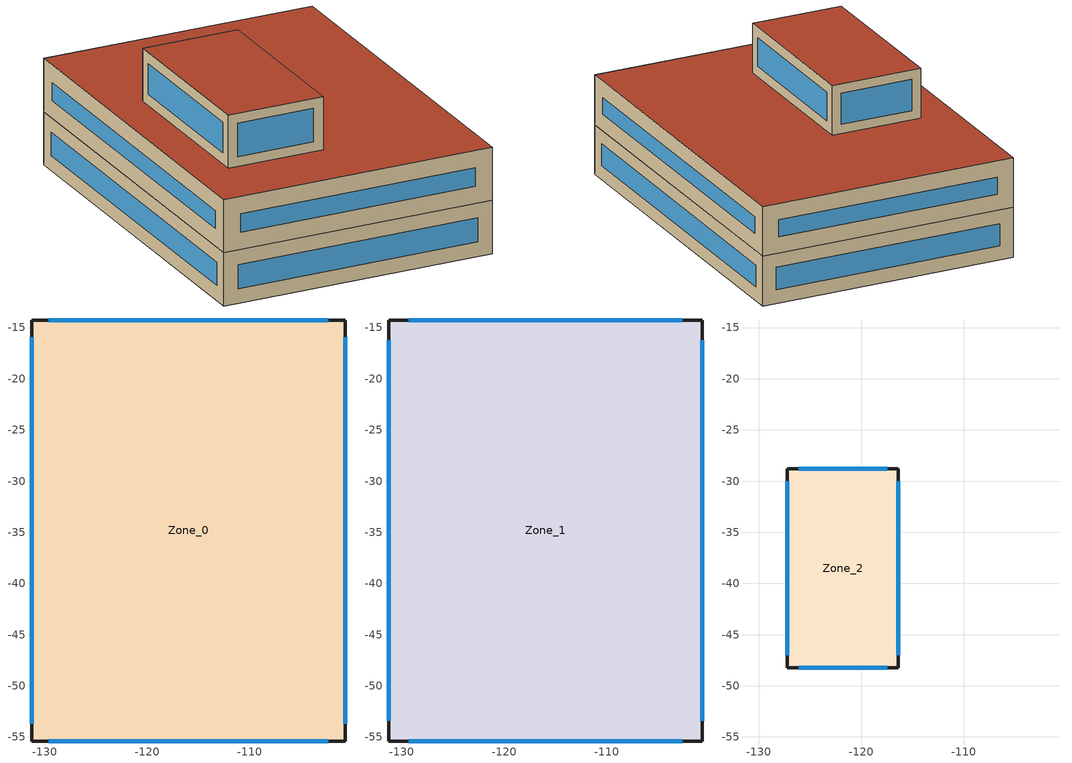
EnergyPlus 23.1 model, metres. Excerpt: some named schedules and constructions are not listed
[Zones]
Zone_0
 floor ground (Zone_0:f4UnderGroundSlabCF): -131.27,-55.39 -131.27,-14.26 -100.67,-14.26 -100.67,-55.39 z0
 wall outside (UVal_0.3_Mass): -131.27,-55.39 -100.67,-55.39 -100.67,-14.26 -131.27,-14.26 -131.27,-55.39 z0:5.9
 window (90.1-2019 Nonresidential CZ 0 Glazing (Operable)): -129.64,-55.39 -102.3,-55.39 / -102.3,-14.26 -129.64,-14.26 z1.63:4.27; -100.67,-53.73 -100.67,-15.93 / -131.27,-15.93 -131.27,-53.73 z1.67:4.23
Zone_1
 floor to Zone_0 (90.1-2019 Nonresidential CZ 7 Ground Wall (Mass)_FLIPPED): -131.27,-55.39 -131.27,-14.26 -100.67,-14.26 -100.67,-55.39 z5.9
 wall outside (UVal_0.3_Mass): -131.27,-55.39 -100.67,-55.39 -100.67,-14.26 -131.27,-14.26 -131.27,-55.39 z5.9:11.8
 window (90.1-2019 Nonresidential CZ 0 Glazing (Operable)): -129.33,-55.39 -102.6,-55.39 / -102.6,-14.26 -129.33,-14.26 z7.84:9.86; -100.67,-53.42 -100.67,-16.23 / -131.27,-16.23 -131.27,-53.42 z7.87:9.83
 roof outside (300mmInsulation 200mmConcrete): -131.27,-55.39 -100.67,-55.39 -100.67,-14.26 -131.27,-14.26 z11.8
Zone_2
 floor outside (90.1-2019 Nonresidential CZ 0 Exterior Floor (Mass)): -127.21,-48.25 -127.21,-28.77 -116.38,-28.77 -116.38,-48.25 z11.78
 wall outside (UVal_0.3_Mass): -127.21,-48.25 -116.38,-48.25 -116.38,-28.77 -127.21,-28.77 -127.21,-48.25 z11.78:17.68
 window (90.1-2019 Nonresidential CZ 0 Glazing (Operable)): -126.11,-48.25 -117.48,-48.25 / -117.48,-28.77 -126.11,-28.77 z12.88:16.58; -116.38,-46.99 -116.38,-30.03 / -127.21,-30.03 -127.21,-46.99 z13.03:16.42
 roof outside (300mmInsulation 200mmConcrete): -127.21,-48.25 -116.38,-48.25 -116.38,-28.77 -127.21,-28.77 z17.68
[Construction]
90.1-2019 Nonresidential CZ 7 Ground Wall (Mass): XPS Board_0.5362145396825397_90.1-2019 Nonresidential CZ 7 Ground Wall (Mass), Concrete_0.203_90.1-2019 Nonresidential CZ 7 Ground Wall (Mass)
[EnergyManagementSystem:Sensor] Output:Variable Index Key=Environment
Name | Output:Variable
OutdoorTemp | Site Outdoor Air Drybulb Temperature
OutdoorRelHumid | Site Outdoor Air Relative Humidity
[ZoneHVAC:IdealLoadsAirSystem] Maximum Heating Supply Air Temperature {C}=35; Minimum Cooling Supply Air Temperature {C}=12; Maximum Heating Supply Air Humidity Ratio {kgWater/kgDryAir}=0.01; Minimum Cooling Supply Air Humidity Ratio {kgWater/kgDryAir}=0.008; Heating Limit=LimitFlowRateAndCapacity; MaximumHeatingAirFlowRate [m3/s]=Autosize; MaximumSensibleHeatingCapacity [W]=Autosize; Cooling Limit=LimitFlowRateAndCapacity; MaximumCoolingAirFlowRate [m3/s]=Autosize; MaximumTotalCoolingCapacity [W]=Autosize; HeatingAvailabilitySchedule=Off; Dehumidification Control Type=Humidistat; Humidification Control Type=Humidistat; Demand Controlled Ventilation Type=OccupancySchedule; Outdoor Air Economizer Type=NoEconomizer; Heat Recovery Type=None; SensibleHeatRecoveryEffectiveness=0.7; LatentHeatRecoveryEffectiveness=0.65
Name | CoolingAvailabilitySchedule | Design Specification Outdoor Air Object
Zone_2 Ideal Loads Air | CoolAvail_Zone_2 | Zone_2MinFreshAir
Zone_1 Ideal Loads Air | CoolAvail_Zone_1 | Zone_1MinFreshAir
Zone_0 Ideal Loads Air | CoolAvail_Zone_0 | Zone_0MinFreshAir
[Schedule:Constant]
Name | Value
Off | 0
AllOn | 1
[Schedule:Day:Hourly]
e39b525b-9491-41a8-8bfd-ddab6e12a079: Fraction, 0, 0, 0, 0, 0, 0, 0, 0, 0, 0, 0, 0, 0, 0, 0, 0, 0, 0, 0, 0, 0, 0, 0, 0
31f477a7-04af-46c6-93de-99e94d257cfc: Fraction, 0, 0, 0, 0, 0, 0, 0, 0.2, 0.4, 0.6, 0.8, 0.8, 0.4, 0.6, 0.8, 0.8, 0.4, 0.2, 0, 0, 0, 0, 0, 0
372cf54f-3065-47b5-bed9-d4d7a4bb1d9d: Fraction, 0, 0, 0, 0, 0, 0, 0, 1, 1, 1, 1, 1, 1, 1, 1, 1, 1, 1, 0, 0, 0, 0, 0, 0
7953b3e9-9e3f-4409-a56c-fc2ef7026983: Fraction, 0.1, 0.1, 0.1, 0.1, 0.1, 0.1, 0.1, 0.1, 0.1, 0.1, 0.1, 0.1, 0.1, 0.1, 0.1, 0.1, 0.1, 0.1, 0.1, 0.1, 0.1, 0.1, 0.1, 0.1
8cb59fe3-51f2-4b9a-9681-684d4a093551: Fraction, 0.1, 0.1, 0.1, 0.1, 0.1, 0.1, 0.1, 0.2, 0.4, 0.6, 0.8, 0.8, 0.4, 0.6, 0.8, 0.8, 0.4, 0.2, 0.1, 0.1, 0.1, 0.1, 0.1, 0.1
74ad7c70-4f77-4c59-abde-1f454c79d518: Temperature, 18, 18, 18, 18, 18, 18, 18, 21, 21, 21, 21, 21, 21, 21, 21, 21, 21, 21, 18, 18, 18, 18, 18, 18
26459725-94dd-4162-b294-68a26e2f8ca3: Temperature, 30, 30, 30, 30, 30, 30, 30, 25, 25, 25, 25, 25, 25, 25, 25, 25, 25, 25, 30, 30, 30, 30, 30, 30
c5f46469-388b-4a0c-867c-6ab3a84bd101: Fraction, 1, 1, 1, 1, 1, 1, 1, 1, 0, 0, 0, 0, 0, 1, 0, 0, 0, 0, 0, 0, 0, 0, 0, 0
1b05a77b-c35b-429e-8b2c-096e0ece7524: Fraction, 1, 1, 1, 1, 1, 1, 1, 1, 0, 0, 0, 0, 0, 0, 0, 0, 0, 0, 0, 0, 0, 0, 0, 0
207b7ced-fc6d-4598-86ee-18dfbac0039d: Fraction, 1, 1, 1, 1, 1, 1, 1, 1, 0, 0, 0, 1, 1, 1, 1, 1, 0, 0, 0, 0, 0, 0, 0, 1
d511fef7-3ef2-4fd6-9073-49ab3e829809: Fraction, 1, 1, 1, 1, 1, 1, 1, 1, 0, 0, 0, 0, 0, 0, 0, 0, 0, 0, 0, 0, 0, 0, 0, 1
92bbf4eb-31ea-4eae-8ff0-3b3d0ef2ade3: Fraction, 1, 1, 1, 1, 1, 1, 1, 1, 0, 0, 0, 0, 1, 1, 1, 0, 0, 0, 0, 0, 0, 0, 0, 0
dd4f0276-ccf0-4527-b86c-7d5c7ed91139: Fraction, 1, 1, 1, 1, 1, 1, 1, 1, 0, 0, 0, 0, 0, 0, 0, 0, 0, 0, 0, 0, 0, 0, 1, 1
50945c8d-0824-4d31-aca8-38afefd14d0d: Fraction, 1, 1, 1, 1, 1, 1, 1, 0, 0, 0, 0, 0, 1, 1, 1, 1, 0, 0, 0, 0, 0, 0, 0, 1
df034a6a-030c-414e-8a83-d469d471003c: Fraction, 1, 1, 1, 1, 1, 1, 1, 1, 0, 0, 0, 0, 1, 1, 1, 1, 1, 0, 0, 0, 0, 0, 0, 0
11d17756-cb94-46e7-b57d-172ba9a38e16: Fraction, 1, 1, 1, 1, 1, 1, 1, 1, 0, 0, 0, 0, 1, 1, 1, 1, 1, 0, 0, 0, 0, 0, 0, 1
4d9695ab-b4d0-4668-9220-da5e2d59ed34: Fraction, 1, 1, 1, 1, 1, 0, 0, 0, 0, 0, 1, 1, 1, 1, 0, 0, 0, 0, 0, 0, 0, 0, 1, 1
90cfd2ae-aa1a-413c-8714-34cedc8c192b: Fraction, 1, 1, 1, 1, 1, 0, 0, 0, 0, 0, 0, 0, 0, 0, 0, 1, 1, 1, 1, 1, 1, 1, 1, 1
9df7d4e3-4b0a-4a54-b23d-da0e6696a6ab: Fraction, 1, 1, 1, 1, 1, 1, 1, 0, 0, 0, 0, 0, 0, 0, 0, 0, 0, 0, 0, 0, 0, 0, 1, 1
914e1387-1712-48f3-a988-04061c6cbdc6: Fraction, 1, 1, 1, 1, 1, 1, 1, 0, 0, 0, 0, 0, 0, 0, 0, 0, 0, 0, 0, 0, 0, 0, 0, 1
0330162a-2a29-44b1-8e6c-064ecc00e450: Fraction, 1, 1, 1, 1, 1, 1, 1, 1, 1, 1, 1, 0, 0, 0, 0, 0, 0, 0, 0, 0, 1, 1, 1, 1
ef27ffb8-8075-45e1-ba35-547975eb82f7: Fraction, 1, 1, 1, 1, 1, 1, 0, 0, 0, 0, 0, 0, 0, 0, 0, 0, 0, 0, 0, 0, 0, 1, 1, 1
92218abf-51a5-4322-bf50-559bb66c08a8: Fraction, 1, 1, 1, 1, 0, 0, 0, 0, 0, 0, 0, 0, 0, 0, 0, 0, 0, 0, 0, 0, 0, 1, 1, 1
bcf70c7f-b8f2-4414-9ed0-dbf84b408520: Fraction, 1, 1, 1, 1, 1, 1, 1, 1, 1, 1, 1, 1, 1, 1, 0, 0, 0, 0, 0, 0, 1, 1, 1, 1
7169d73c-2d01-4536-9a9f-343f4c30f6f1: Fraction, 1, 1, 1, 1, 1, 1, 0, 0, 0, 0, 0, 0, 0, 0, 0, 0, 0, 0, 0, 0, 0, 0, 1, 1
8d0eb584-25e5-48be-8bc7-12d34ebfe056: Fraction, 0, 1, 1, 1, 1, 1, 1, 1, 0, 0, 0, 0, 0, 1, 0, 0, 0, 0, 1, 1, 1, 1, 1, 1
286fb5eb-6416-4669-9926-2c5ef5f25998: Fraction, 1, 1, 1, 1, 1, 1, 0, 0, 0, 0, 0, 0, 1, 1, 0, 0, 1, 1, 1, 1, 1, 1, 1, 1
957d022a-34fe-4b99-aaaf-f2b75f398b57: Fraction, 1, 1, 1, 1, 1, 1, 1, 1, 0, 0, 0, 0, 0, 0, 0, 0, 0, 0, 0, 0, 0, 1, 1, 1
a417e3c5-a7d3-4908-b522-d3fc5411e8e8: Fraction, 1, 1, 1, 0, 0, 0, 0, 0, 0, 0, 0, 0, 0, 0, 0, 0, 0, 0, 0, 0, 0, 0, 0, 0
ba84094e-3daa-4316-a6ba-a89697170b57: Fraction, 1, 1, 1, 1, 1, 1, 1, 1, 0, 0, 0, 0, 1, 1, 1, 1, 0, 0, 0, 0, 0, 0, 0, 0
605784d2-0f80-4528-aa79-e838923f7a8c: Fraction, 0, 0, 0, 0, 0, 0, 0, 0, 1, 1, 1, 1, 1, 1, 1, 1, 0, 0, 0, 0, 0, 0, 0, 0
67b7e7d3-46ce-4771-9de7-cdf0e2c5bdfc: Fraction, 0, 0, 0, 1, 1, 1, 1, 1, 0, 0, 0, 0, 0, 0, 0, 0, 0, 0, 0, 0, 0, 0, 0, 0
3af42662-9273-462e-ae3d-8332e4211294: Fraction, 0, 0, 0, 1, 1, 1, 1, 1, 0, 0, 0, 0, 0, 1, 1, 1, 0, 0, 0, 0, 0, 0, 0, 0
8b2dbdc1-c3ea-415f-8fe4-fa46f97e7dfe: Fraction, 0, 1, 1, 1, 1, 1, 1, 1, 0, 0, 0, 0, 0, 1, 1, 0, 0, 0, 0, 0, 0, 0, 0, 0
d994baa6-1d69-4e89-8837-4580694d13b3: Fraction, 0, 0, 0, 0, 1, 1, 1, 1, 0, 0, 0, 0, 0, 0, 0, 0, 0, 0, 0, 0, 0, 0, 0, 0
960edac6-af8b-460f-936e-e4f8da48ce9c: Fraction, 1, 1, 1, 1, 1, 1, 1, 1, 1, 0, 1, 1, 1, 1, 1, 1, 1, 0, 0, 1, 1, 1, 1, 1
497bbc3f-2315-40aa-a822-2593f76cddb0: Fraction, 1, 1, 1, 1, 1, 1, 1, 1, 0, 0, 0, 1, 1, 1, 1, 1, 0, 1, 1, 1, 1, 1, 1, 1
c76e471b-fff7-4887-a1f5-04691600ad8a: Fraction, 0, 1, 1, 1, 1, 1, 1, 1, 0, 0, 0, 0, 1, 1, 1, 0, 0, 0, 0, 0, 0, 0, 0, 0
ea0ad6ae-221a-40a6-bc16-5b6ba16af3f3: Fraction, 0, 0, 0, 0, 0, 0, 0, 0, 0, 0, 0, 0, 1, 0, 0, 0, 0, 0, 0, 0, 0, 0, 0, 0
37345aa6-6f7e-4948-9f16-a635bebd0fdf: Fraction, 0, 1, 1, 1, 1, 1, 1, 1, 0, 0, 0, 0, 0, 0, 0, 0, 0, 0, 0, 0, 0, 0, 0, 0
1289cd3a-cbfa-4767-acd9-9ee740860c60: Fraction, 0, 1, 0, 0, 1, 0, 0, 0, 0, 0, 0, 1, 1, 1, 1, 1, 1, 0, 0, 0, 0, 0, 0, 0
22388866-06ae-4659-a8eb-e73712f8fd53: Fraction, 0, 0, 0, 0, 0, 0, 0, 0, 0, 0, 0, 0, 1, 0, 1, 0, 0, 0, 0, 0, 0, 0, 0, 0
2d3033b1-044b-47ed-8206-d0e810b7af5b: Fraction, 0, 0, 0, 0, 0, 0, 0, 0, 0, 0, 0, 1, 0, 0, 1, 1, 0, 0, 0, 0, 0, 0, 0, 1
e9bd69b0-77ac-4df9-9088-5940a059a467: Fraction, 0, 0, 0, 1, 1, 1, 1, 1, 0, 0, 0, 1, 1, 1, 1, 0, 0, 0, 0, 0, 0, 1, 1, 0
7c8bceca-ad26-4080-861b-06e4338bde22: Fraction, 0, 1, 1, 1, 1, 1, 1, 1, 0, 0, 0, 1, 1, 1, 1, 1, 0, 0, 1, 0, 0, 1, 1, 1
85b098a8-cd9e-4ea6-b03f-917717212671: Fraction, 1, 1, 1, 1, 1, 1, 1, 1, 0, 0, 0, 1, 1, 1, 1, 0, 0, 0, 0, 1, 0, 0, 1, 1
93936010-8b4b-495c-8309-385cff577038: Fraction, 1, 1, 1, 1, 1, 1, 1, 1, 1, 1, 0, 0, 0, 0, 0, 0, 0, 0, 0, 1, 1, 1, 1, 1
efd5e6f0-3f59-44fc-9286-3af71ee3af2c: Fraction, 1, 1, 1, 1, 1, 1, 1, 1, 0, 0, 0, 1, 1, 1, 1, 1, 1, 0, 1, 1, 1, 1, 1, 1
3fa3bc3c-dc82-4986-8846-b17f1b2bb553: Fraction, 1, 1, 0, 0, 1, 1, 0, 0, 0, 0, 0, 1, 0, 0, 1, 1, 0, 0, 0, 0, 0, 0, 0, 0
2abd9c27-dfb7-413d-b67b-6b25c8c4e61b: Fraction, 0, 1, 1, 0, 1, 1, 0, 0, 0, 0, 0, 1, 1, 1, 1, 1, 1, 0, 0, 0, 0, 0, 0, 0
48c659c4-eb64-4b0d-8153-5460bc2ab613: Fraction, 0, 0, 0, 0, 1, 1, 1, 1, 0, 0, 0, 1, 1, 1, 1, 1, 0, 0, 0, 0, 0, 0, 0, 0
bbe48579-19b0-4309-9f3e-c18a44e83483: Fraction, 1, 1, 1, 1, 1, 1, 1, 1, 0, 0, 0, 1, 1, 1, 1, 1, 0, 0, 0, 0, 0, 0, 0, 0
d6e9a7fe-d36f-44ed-a80c-5c782d57c93a: Fraction, 0, 0, 1, 1, 1, 1, 1, 0, 0, 0, 0, 1, 1, 1, 1, 1, 1, 0, 0, 0, 0, 0, 0, 0
dd020ff9-ed62-4083-9108-662406ca66ea: Fraction, 0, 0, 0, 0, 0, 0, 0, 0, 0, 0, 0, 0, 0, 1, 0, 0, 0, 0, 0, 0, 0, 0, 0, 0
f98d7c7f-0551-41a2-b6a4-929363c6c074: Fraction, 0, 0, 0, 0, 0, 0, 0, 0, 0, 0, 0, 1, 1, 1, 0, 0, 0, 0, 0, 0, 0, 0, 0, 0
ac56796c-2d56-42e3-b8ce-baeff0feaeaa: Fraction, 0, 0, 0, 0, 0, 0, 0, 0, 0, 0, 0, 0, 1, 1, 1, 1, 0, 0, 0, 0, 0, 0, 0, 0
9229b5de-847c-49c4-9cd3-3820dbb77a00: Fraction, 0, 0, 0, 1, 1, 1, 1, 1, 0, 0, 0, 1, 1, 1, 1, 1, 0, 0, 0, 0, 0, 0, 0, 0
d2e34140-4a81-4dc9-b783-64c05f6437ed: Fraction, 1, 1, 1, 0, 1, 1, 1, 1, 0, 0, 0, 1, 1, 1, 1, 1, 1, 0, 0, 0, 0, 0, 0, 1
9dc63277-d13c-4513-92bc-a4eb33e8a22a: Fraction, 1, 1, 1, 1, 1, 1, 1, 1, 0, 0, 0, 1, 1, 1, 1, 1, 1, 0, 0, 0, 0, 0, 0, 1
81829087-2384-4baa-993a-3c574322484a: Fraction, 1, 1, 1, 1, 0, 0, 0, 1, 0, 0, 1, 1, 1, 1, 1, 1, 1, 0, 0, 0, 0, 0, 0, 0
41c27139-0f6e-4bf3-abd3-374d987d9731: Fraction, 1, 1, 1, 1, 0, 0, 0, 0, 0, 0, 0, 1, 1, 1, 1, 1, 1, 0, 0, 0, 0, 0, 0, 0
d6a63893-47b9-4b60-9b44-0972ce21aa96: Fraction, 0, 0, 0, 0, 0, 0, 0, 0, 0, 0, 0, 1, 1, 1, 1, 1, 0, 0, 0, 0, 0, 1, 1, 1
fedd8018-6a88-4a32-9138-de7286cf8c83: Fraction, 1, 1, 1, 1, 1, 1, 1, 1, 1, 1, 0, 0, 0, 0, 1, 1, 0, 0, 0, 1, 1, 0, 1, 0
f9a70def-b87d-4fcc-8bab-5824f054713e: Fraction, 0, 1, 1, 1, 1, 1, 1, 1, 1, 1, 1, 1, 0, 1, 0, 1, 1, 1, 1, 1, 1, 1, 1, 1
7e02a235-5c14-44b8-9b1b-980b05a148df: Fraction, 1, 1, 1, 1, 1, 1, 1, 1, 0, 0, 0, 1, 0, 1, 1, 0, 0, 0, 0, 1, 0, 1, 1, 1
724d4dde-399a-4537-be73-a273b30cd82d: Fraction, 1, 1, 1, 1, 1, 1, 1, 1, 0, 0, 0, 1, 1, 1, 1, 1, 1, 1, 0, 0, 0, 0, 0, 0
a653614a-b7e6-4103-b042-1b8bb8ff538b: Fraction, 1, 0, 1, 1, 1, 0, 1, 1, 0, 0, 0, 1, 1, 1, 1, 1, 1, 0, 0, 0, 0, 0, 0, 0
71387b9b-9ee0-4b78-8046-0dd22b2624d9: Fraction, 0, 0, 0, 0, 0, 1, 1, 0, 0, 0, 0, 0, 1, 1, 1, 1, 0, 0, 0, 0, 1, 1, 1, 0
3e72773c-0571-4fe2-b15c-c41ca868bdc2: Fraction, 0, 1, 0, 1, 1, 1, 1, 1, 0, 0, 0, 1, 1, 1, 1, 1, 1, 0, 0, 0, 0, 0, 0, 0
f6b39b87-5353-4316-880e-484a5f246f82: Fraction, 0, 1, 1, 1, 1, 1, 0, 1, 0, 0, 0, 1, 1, 1, 1, 1, 1, 1, 0, 0, 0, 0, 0, 0
83ea9c7e-6fe9-42d9-88e5-6ed60f6c443f: Fraction, 0, 0, 0, 1, 1, 1, 1, 1, 0, 0, 0, 1, 1, 1, 1, 1, 1, 1, 0, 0, 0, 0, 0, 0
42b5f37c-ded5-48da-b3d2-6367e4182b8e: Fraction, 0, 0, 0, 0, 1, 1, 1, 1, 0, 0, 0, 1, 1, 1, 1, 1, 1, 1, 0, 0, 0, 0, 0, 0
c8a9e0f8-d956-4fc0-bc87-97ca8fa093d4: Fraction, 0, 0, 1, 1, 1, 1, 1, 1, 0, 0, 0, 1, 1, 1, 1, 1, 0, 1, 1, 1, 0, 1, 1, 1
b1f6c24f-06ae-4e6e-8e54-c05221ac2a65: Fraction, 0, 0, 0, 0, 1, 1, 1, 1, 0, 0, 1, 1, 1, 1, 1, 1, 1, 0, 0, 0, 0, 0, 0, 0
34f72318-412a-4f27-9da6-cc458c1e3bf3: Fraction, 0, 0, 0, 0, 0, 1, 0, 0, 0, 1, 1, 1, 1, 1, 1, 1, 1, 1, 0, 0, 0, 0, 0, 0
b27028b0-9cc5-475c-98f2-3ea8387a1f1e: Fraction, 0, 0, 0, 1, 1, 1, 1, 0, 0, 0, 0, 1, 1, 1, 1, 1, 1, 1, 0, 0, 0, 0, 0, 0
7c5fc688-15fb-4d5f-999d-62a5f1d0143b: Fraction, 1, 1, 1, 0, 1, 0, 1, 1, 0, 0, 0, 0, 1, 1, 1, 1, 1, 0, 0, 0, 0, 0, 0, 0
e45255fd-8127-4cb0-9590-a57034bce513: Fraction, 0, 0, 1, 1, 1, 1, 1, 1, 0, 1, 1, 1, 1, 1, 0, 1, 0, 0, 0, 1, 0, 0, 1, 1
aa98aae9-cc4f-482d-8df6-d5fbd3878f38: Fraction, 1, 1, 1, 1, 1, 1, 0, 1, 0, 1, 1, 1, 1, 1, 1, 1, 1, 1, 0, 0, 0, 0, 0, 0
badda854-076b-4289-886f-2b66f1ee12ee: Fraction, 0, 1, 1, 1, 1, 1, 0, 1, 0, 0, 0, 1, 1, 1, 0, 0, 0, 0, 0, 0, 0, 0, 0, 1
f687a589-36c4-442c-9a75-925e8d3e882f: Fraction, 1, 1, 1, 1, 1, 1, 1, 1, 0, 1, 1, 1, 1, 1, 1, 0, 1, 0, 0, 1, 1, 1, 1, 1
482ef226-e7f2-4a82-86d8-023728c8415b: Fraction, 1, 1, 1, 1, 1, 1, 1, 0, 0, 0, 0, 0, 1, 1, 1, 1, 0, 0, 0, 0, 0, 0, 1, 0
7c52ae6a-9501-40d0-81a9-49ff1cb136ac: Fraction, 0, 0, 1, 1, 1, 1, 1, 1, 0, 1, 1, 1, 1, 1, 1, 1, 1, 1, 1, 0, 0, 0, 0, 0
d7d7ed2e-0852-4b76-b2cf-3aab2784314c: Fraction, 1, 1, 1, 1, 1, 1, 1, 1, 0, 0, 1, 1, 1, 0, 0, 0, 0, 0, 0, 1, 0, 1, 1, 1
00a94769-142e-4f15-b2b6-fd69b72603c4: Fraction, 1, 1, 1, 1, 1, 1, 1, 1, 0, 0, 0, 1, 1, 1, 1, 1, 0, 0, 0, 0, 0, 1, 1, 1
948186eb-c049-4dae-b20d-9c517001aa6e: Fraction, 1, 1, 1, 1, 1, 1, 1, 1, 0, 1, 1, 0, 1, 1, 1, 0, 0, 0, 0, 1, 1, 1, 1, 1
94868ece-f231-448c-af33-9712e8316ffd: Fraction, 1, 1, 1, 1, 1, 1, 1, 1, 0, 0, 1, 1, 1, 1, 1, 1, 1, 1, 0, 0, 0, 0, 0, 0
46aab17a-3c08-4c94-9af6-60fbc7336e30: Fraction, 0, 1, 1, 0, 1, 1, 1, 1, 0, 1, 1, 1, 1, 1, 1, 1, 0, 1, 1, 1, 1, 1, 1, 1
480e5c6d-80ca-4e77-8fb4-dec4faf978f3: Fraction, 1, 1, 0, 1, 1, 1, 1, 1, 0, 0, 1, 1, 1, 0, 0, 0, 1, 1, 0, 1, 1, 1, 1, 1
f7091141-5b60-40d3-9cef-f5248a7f205f: Fraction, 1, 1, 1, 1, 1, 1, 1, 1, 0, 0, 1, 1, 1, 1, 1, 0, 1, 1, 1, 1, 1, 1, 1, 1
b9bd85e9-9c8b-4141-9df8-8c3ac68d6d17: Fraction, 1, 1, 1, 1, 1, 1, 1, 1, 1, 0, 1, 1, 1, 1, 1, 0, 1, 0, 0, 1, 1, 1, 1, 1
05a3d68f-84cc-4c24-9a5d-ad53e6e386a7: Fraction, 1, 1, 1, 1, 1, 1, 1, 1, 1, 1, 1, 1, 1, 1, 0, 0, 0, 0, 0, 0, 0, 1, 1, 1
dd6760f6-d9ca-4bcf-b049-915bafe63c45: Fraction, 1, 1, 1, 1, 0, 0, 0, 0, 0, 0, 1, 1, 1, 1, 1, 1, 1, 0, 0, 0, 0, 0, 0, 0
7035fce6-7a50-46f1-bdd1-59bc35477ba4: Fraction, 0, 1, 1, 1, 1, 1, 1, 1, 0, 0, 0, 1, 1, 1, 1, 1, 1, 1, 0, 0, 0, 0, 0, 0
963bf694-6030-4f05-8348-8af0dc02acb3: Fraction, 0, 1, 0, 0, 1, 0, 1, 0, 0, 0, 1, 1, 1, 1, 1, 1, 1, 0, 0, 0, 0, 0, 0, 0
9fb5cf30-311d-4ca0-be7e-53487b611fc6: Fraction, 0, 1, 1, 1, 1, 1, 1, 1, 0, 1, 1, 1, 1, 1, 1, 1, 1, 1, 0, 0, 0, 0, 0, 0
e3bb2c55-2f9e-4727-bf3a-7143d495e199: Fraction, 0, 0, 0, 0, 1, 0, 0, 0, 0, 1, 1, 1, 1, 1, 1, 1, 1, 1, 1, 0, 0, 0, 0, 0
6f6f7dd3-59ec-4e34-b51e-022abb154628: Fraction, 0, 0, 0, 0, 1, 1, 0, 1, 0, 0, 1, 1, 0, 1, 1, 1, 1, 1, 1, 1, 1, 1, 1, 1
eb584b92-9966-4a98-ae1e-c1326a142269: Fraction, 1, 1, 1, 1, 1, 1, 1, 1, 0, 0, 0, 1, 1, 1, 1, 1, 1, 0, 0, 0, 0, 0, 0, 0
021395d1-c908-4150-86ae-4b3679d713a6: Fraction, 0, 1, 1, 1, 1, 1, 1, 1, 0, 0, 1, 1, 1, 0, 0, 0, 0, 0, 0, 0, 0, 0, 0, 1
65e2d034-0576-4d7b-bd07-6c04cd11d9f4: Fraction, 1, 1, 1, 1, 1, 1, 1, 1, 0, 0, 1, 1, 1, 1, 1, 1, 1, 0, 1, 0, 0, 0, 0, 0
d7d70e98-f074-410c-817f-63e6014a8cc5: Fraction, 0, 0, 0, 0, 1, 1, 0, 0, 0, 0, 1, 1, 0, 0, 0, 1, 1, 0, 0, 1, 1, 1, 1, 1
2fed91ac-c14b-44d2-94d6-99b25e4b3f11: Fraction, 1, 1, 1, 1, 1, 1, 1, 1, 0, 0, 0, 1, 1, 1, 1, 0, 0, 1, 1, 1, 1, 1, 1, 1
d6972cff-a2a4-48c2-8fab-ffaa1b76871a: Fraction, 1, 1, 1, 1, 1, 1, 1, 1, 0, 0, 0, 1, 1, 1, 1, 0, 1, 1, 0, 0, 0, 0, 0, 0
5a1a24fa-3dbb-4a44-90fd-86dfe86088f5: Fraction, 0, 0, 0, 0, 1, 0, 0, 0, 0, 1, 0, 1, 1, 1, 0, 1, 1, 1, 1, 1, 1, 1, 1, 1
f7eb3f89-a29a-4238-a63b-cf1eb51e740a: Fraction, 1, 1, 1, 1, 1, 1, 1, 1, 1, 0, 0, 1, 1, 1, 1, 1, 0, 0, 0, 0, 0, 0, 0, 0
af7bb831-a167-48c2-bc5c-165b231a5f60: Fraction, 1, 1, 1, 1, 1, 1, 1, 1, 0, 1, 1, 1, 1, 1, 1, 0, 0, 0, 0, 0, 0, 0, 0, 0
e3747b8d-56a8-4116-bdc4-a5b73ca08236: Fraction, 1, 1, 1, 0, 1, 1, 0, 1, 0, 0, 0, 1, 1, 1, 0, 0, 0, 0, 0, 0, 0, 0, 0, 0
75778cce-d278-4734-a1c9-f1976d0cbadb: Fraction, 0, 0, 0, 0, 0, 0, 0, 0, 1, 1, 1, 1, 1, 1, 1, 1, 1, 1, 1, 0, 0, 0, 0, 0
fb9c3944-233b-4d64-8329-5dbc059958dc: Fraction, 0, 0, 0, 0, 1, 0, 1, 1, 1, 1, 1, 1, 1, 1, 1, 1, 1, 1, 0, 0, 0, 0, 0, 0
0e6722e7-e08e-43f4-8c5a-c2ee5e62d13e: Fraction, 0, 0, 0, 0, 0, 1, 1, 1, 1, 1, 1, 1, 1, 1, 1, 1, 1, 1, 1, 0, 0, 0, 0, 0
2c2e98b9-a7e9-4ad7-89c3-15d6040f2c14: Fraction, 0, 0, 0, 0, 1, 0, 1, 0, 0, 1, 1, 1, 1, 1, 1, 1, 1, 1, 1, 0, 0, 0, 0, 0
aaca19e3-499c-45e5-a525-3c7f321fa683: Fraction, 0, 0, 0, 0, 1, 1, 1, 1, 0, 1, 1, 1, 1, 1, 1, 1, 1, 1, 1, 0, 0, 0, 0, 0
6d24d3d3-aa03-4d9a-bb62-b896d4b4e0a4: Fraction, 0, 0, 0, 0, 0, 0, 0, 0, 1, 1, 1, 1, 1, 1, 0, 0, 0, 0, 0, 1, 0, 0, 0, 0
3f9a85ee-6aba-4189-8b3b-572b3509441a: Fraction, 0, 1, 0, 0, 1, 0, 1, 1, 0, 1, 1, 1, 1, 0, 1, 0, 0, 0, 0, 0, 0, 0, 0, 1
e7ba1f43-5d9c-49d2-bda3-8df8eb0b2462: Fraction, 1, 0, 1, 1, 1, 1, 1, 0, 0, 1, 1, 1, 0, 0, 1, 1, 1, 0, 0, 0, 0, 0, 0, 0
7efd9323-dbf2-4131-9e46-10b32a0b10ed: Fraction, 1, 1, 0, 1, 1, 1, 1, 1, 0, 1, 1, 1, 1, 1, 1, 0, 0, 0, 0, 0, 0, 0, 0, 0
f68cabc9-46c5-4a79-9517-1576a46f81d9: Fraction, 0, 1, 1, 1, 1, 1, 1, 1, 0, 1, 1, 1, 0, 1, 1, 1, 0, 1, 0, 1, 1, 0, 1, 0
cc7d2bfd-f2d2-46cc-8b41-74a660e77897: Fraction, 1, 1, 1, 1, 1, 1, 1, 1, 0, 0, 0, 0, 1, 0, 0, 0, 0, 0, 0, 0, 0, 0, 1, 0
c9067957-5871-415b-97e4-abbec42013d5: Fraction, 1, 1, 0, 1, 1, 1, 1, 1, 0, 1, 1, 1, 1, 1, 1, 1, 1, 1, 0, 0, 0, 0, 0, 0
835bce9d-e48e-4752-8ad9-08229dfb489a: Fraction, 0, 0, 0, 0, 0, 0, 0, 0, 0, 1, 1, 0, 0, 1, 1, 0, 0, 0, 0, 0, 0, 1, 1, 1
c79527dc-3af0-464c-91a0-25411e117cac: Fraction, 1, 1, 1, 1, 1, 1, 0, 0, 0, 0, 1, 1, 1, 1, 1, 1, 1, 1, 0, 0, 0, 0, 0, 0
edfd119e-a9da-4b9f-93e0-43f2d9593f2b: Fraction, 0, 0, 0, 0, 0, 0, 0, 0, 0, 0, 1, 1, 1, 1, 1, 1, 1, 1, 0, 0, 0, 0, 0, 0
29f82a2c-860b-4d70-a8b6-6a4f38de4f7d: Fraction, 0, 0, 0, 1, 1, 1, 0, 0, 0, 0, 0, 0, 1, 1, 0, 0, 1, 1, 0, 0, 0, 1, 1, 1
c6dc4555-5713-4647-ac06-561d99cfdb2a: Fraction, 1, 1, 1, 1, 1, 1, 1, 1, 0, 1, 1, 1, 0, 0, 0, 0, 0, 0, 0, 0, 0, 0, 0, 1
a1814da2-55d3-441a-8cae-2845ab277944: Fraction, 1, 1, 1, 1, 1, 1, 1, 1, 1, 0, 0, 0, 1, 1, 1, 1, 0, 0, 0, 0, 0, 0, 1, 1
10dd8ff0-229b-4812-bbf2-e84a488ea100: Fraction, 1, 1, 1, 1, 1, 1, 1, 1, 0, 0, 1, 1, 1, 1, 1, 1, 1, 0, 0, 0, 0, 0, 0, 0
d76d77db-c759-46bd-8679-14aa1e67f54b: Fraction, 1, 1, 1, 1, 1, 1, 1, 1, 0, 0, 1, 1, 1, 1, 0, 0, 1, 1, 1, 1, 1, 1, 1, 1
8f276150-e594-4b1e-b18b-eed9b5230853: Fraction, 1, 1, 1, 1, 1, 1, 1, 1, 0, 0, 1, 1, 1, 1, 0, 0, 0, 1, 1, 1, 1, 1, 1, 1
37232a58-9aec-4c41-bca5-90a5dbd0002d: Fraction, 0, 0, 0, 0, 1, 1, 1, 1, 0, 0, 0, 0, 0, 0, 0, 0, 0, 0, 0, 0, 0, 0, 1, 1
01ab25cd-569b-425c-ab4b-3e8d7a3c45f3: Fraction, 1, 1, 1, 1, 1, 1, 1, 1, 1, 1, 1, 1, 1, 1, 1, 1, 1, 1, 1, 0, 0, 0, 0, 0
71b0ff75-b850-4f9b-8f5e-f67f4c70c8cd: Fraction, 0, 0, 0, 0, 0, 0, 0, 0, 0, 0, 1, 1, 1, 1, 1, 0, 0, 0, 0, 0, 0, 1, 1, 1
9b6aa706-3ff7-43e0-ada4-a513be2379ba: Fraction, 1, 1, 1, 1, 1, 1, 1, 1, 1, 0, 0, 0, 1, 1, 1, 1, 1, 0, 0, 0, 0, 0, 0, 0
d190cf7d-fc41-4193-850a-94bdcac2a9a0: Fraction, 0, 1, 0, 0, 0, 1, 1, 1, 0, 0, 1, 1, 1, 0, 0, 0, 0, 0, 0, 0, 0, 0, 0, 0
5733460c-7d1f-4d39-91a2-79a009457b35: Fraction, 1, 1, 1, 1, 1, 1, 1, 1, 1, 0, 0, 0, 0, 0, 0, 0, 1, 1, 0, 0, 0, 0, 0, 0
5fd09c13-c3fd-4e71-a37d-6f546c14b2ae: Fraction, 0, 0, 0, 1, 1, 0, 0, 0, 0, 1, 1, 1, 0, 0, 0, 0, 0, 0, 0, 0, 0, 0, 0, 0
59ba2250-4f4f-454b-8734-7fe8bc931b77: Fraction, 0, 0, 0, 0, 0, 0, 0, 0, 0, 1, 1, 1, 0, 0, 0, 0, 0, 0, 0, 0, 1, 1, 1, 1
5cb540e5-ebd8-4dd6-a73a-e18dbafff824: Fraction, 1, 1, 1, 1, 1, 1, 1, 1, 0, 0, 1, 1, 1, 1, 1, 1, 1, 1, 1, 0, 0, 0, 0, 0
f3b7b99b-16a2-49ec-a794-f71c1ab1d624: Fraction, 0, 1, 1, 1, 1, 1, 0, 0, 0, 1, 1, 1, 1, 1, 1, 1, 1, 0, 0, 0, 0, 0, 0, 0
cc8f16cd-2ab7-4cc4-8222-b0a6cd15d9f8: Fraction, 0, 1, 1, 1, 1, 1, 1, 1, 1, 0, 0, 1, 1, 1, 1, 1, 0, 0, 0, 0, 0, 0, 0, 0
df6f11f7-27cb-4444-94d7-575c59cd0fc6: Fraction, 0, 0, 0, 0, 0, 0, 0, 0, 0, 0, 0, 0, 1, 1, 1, 1, 0, 0, 0, 0, 0, 0, 0, 1
e22581dc-3c3b-4376-b708-3690b084ee47: Fraction, 0, 0, 0, 0, 0, 0, 0, 0, 0, 0, 0, 0, 1, 1, 1, 1, 1, 1, 0, 0, 0, 0, 0, 0
39d6bf0f-01fd-4c2f-bfb9-67fbb6d58146: Fraction, 0, 0, 1, 1, 1, 1, 1, 1, 0, 0, 0, 0, 0, 0, 0, 0, 0, 0, 0, 0, 0, 0, 0, 0
b2701023-ece0-4cb9-8273-7fa21f1f2a61: Fraction, 0, 0, 0, 0, 0, 0, 0, 0, 0, 0, 0, 0, 0, 0, 0, 0, 0, 0, 0, 0, 0, 0, 1, 1
43c66493-ab90-4b95-bfab-ddb1d40952c0: Fraction, 0, 0, 0, 1, 1, 1, 1, 1, 1, 0, 0, 0, 0, 0, 0, 0, 1, 0, 0, 0, 0, 0, 0, 0
fb19c01f-82c2-4bf8-bcc9-d6ae96dde819: Fraction, 0, 0, 0, 1, 1, 1, 1, 1, 0, 0, 1, 1, 1, 1, 1, 1, 1, 0, 0, 0, 0, 0, 0, 0
feacc97d-2040-4ce6-a6c5-81005df010eb: Fraction, 0, 1, 1, 1, 1, 1, 1, 0, 0, 0, 1, 1, 1, 1, 1, 1, 1, 1, 0, 0, 0, 0, 0, 0
aec09403-c6b4-45d2-83f0-8c75e7de1d0c: Fraction, 0, 0, 0, 0, 0, 0, 0, 0, 0, 1, 1, 1, 1, 1, 1, 1, 0, 0, 0, 0, 0, 0, 0, 0
7d2943d8-b95f-4710-8122-39ab9df87408: Fraction, 0, 1, 1, 1, 1, 1, 1, 1, 1, 1, 1, 0, 1, 1, 1, 1, 1, 1, 0, 0, 0, 0, 0, 0
5676334f-fd88-4af6-b6cc-47820320fbae: Fraction, 0, 1, 0, 1, 0, 0, 0, 1, 0, 0, 1, 1, 1, 1, 1, 1, 1, 1, 1, 0, 1, 1, 0, 0
1e0783d8-ed88-4309-98e2-194be724cbdf: Fraction, 0, 0, 0, 0, 0, 0, 0, 0, 0, 0, 1, 1, 1, 1, 1, 1, 1, 1, 1, 1, 0, 0, 0, 0
7d1e5973-b016-4fcf-8d5b-3f7e38e95fb8: Fraction, 0, 0, 0, 0, 0, 0, 0, 0, 1, 1, 1, 1, 1, 1, 1, 1, 1, 0, 0, 0, 0, 0, 0, 0
804c685c-3bcd-41ec-b6cf-e65d75e474d0: Fraction, 0, 0, 0, 0, 0, 0, 0, 0, 0, 0, 1, 0, 0, 1, 1, 1, 1, 1, 1, 0, 0, 0, 0, 0
488279c2-2e92-459c-a66e-86d1d13286d9: Fraction, 0, 0, 0, 1, 1, 0, 0, 0, 0, 1, 1, 1, 1, 0, 0, 0, 0, 0, 0, 0, 0, 0, 1, 0
92114174-a386-4596-92f5-315e60ec60fb: Fraction, 0, 1, 1, 1, 1, 0, 1, 1, 0, 0, 0, 0, 1, 1, 1, 1, 1, 1, 1, 0, 0, 0, 0, 0
fec06afd-db4c-4caf-bb4d-2fcaa1909a19: Fraction, 0, 1, 0, 0, 1, 0, 1, 0, 0, 1, 1, 1, 1, 1, 1, 1, 1, 1, 1, 1, 0, 0, 0, 0
6f7b1362-7721-4f12-8222-ce4bcaee18b7: Fraction, 0, 0, 0, 0, 0, 0, 0, 0, 0, 1, 1, 1, 1, 1, 1, 1, 1, 1, 1, 1, 1, 0, 0, 0
34a8603a-de14-496f-a01f-ac91cee523fe: Fraction, 0, 0, 0, 0, 0, 0, 0, 0, 1, 1, 1, 1, 1, 1, 1, 1, 1, 1, 1, 1, 1, 0, 0, 0
cc599c95-d304-4ea7-88e3-64f469d5bdba: Fraction, 0, 0, 0, 0, 0, 0, 0, 1, 0, 1, 0, 0, 1, 1, 1, 0, 0, 1, 0, 0, 0, 0, 0, 0
ea4df822-98d8-41ac-9064-6491272c4282: Fraction, 0, 0, 0, 1, 1, 1, 1, 0, 0, 0, 0, 1, 1, 1, 1, 1, 1, 0, 0, 0, 0, 0, 0, 0
482676b8-8ee1-47f9-9850-c1179a6715d6: Fraction, 0, 1, 0, 0, 0, 0, 0, 0, 0, 1, 1, 1, 1, 1, 1, 1, 1, 1, 1, 0, 1, 0, 0, 0
d42aa9b3-c3ac-42ce-8ef6-e464b1ab36df: Fraction, 0, 0, 0, 0, 0, 0, 0, 0, 0, 0, 0, 1, 1, 1, 1, 1, 1, 0, 1, 1, 1, 1, 1, 0
63bc05aa-0127-43b4-8d97-1b967a636b33: Fraction, 0, 1, 1, 0, 1, 0, 0, 1, 0, 0, 0, 1, 1, 1, 0, 0, 1, 0, 0, 1, 1, 1, 1, 0
9c83a54a-f098-4bd2-9333-acc44029cfa7: Fraction, 1, 1, 1, 1, 1, 1, 1, 1, 0, 0, 0, 1, 1, 1, 1, 1, 1, 1, 0, 0, 0, 0, 1, 1
045b05da-71ca-4579-a8f1-1840b6f104db: Fraction, 0, 1, 0, 0, 1, 1, 1, 1, 0, 0, 1, 1, 1, 0, 0, 0, 0, 1, 0, 1, 1, 0, 1, 1
77790c94-0496-4bca-a3b1-88da68192d45: Fraction, 1, 1, 1, 1, 0, 0, 0, 0, 0, 0, 0, 1, 1, 0, 1, 1, 1, 1, 1, 0, 0, 0, 0, 0
6f6ef1f9-c978-43b9-a138-ae03498b3e05: Fraction, 0, 0, 0, 0, 1, 1, 1, 1, 1, 0, 1, 1, 1, 0, 1, 1, 1, 0, 0, 0, 0, 0, 0, 0
950a9364-ff61-491e-8c01-489d45018e7b: Fraction, 0, 1, 1, 1, 1, 1, 1, 1, 0, 0, 0, 1, 1, 1, 1, 1, 0, 0, 0, 0, 0, 0, 0, 0
ef4626a4-af2d-4b7e-8609-9bbf7257f775: Fraction, 0, 0, 0, 0, 0, 0, 0, 0, 0, 0, 0, 1, 1, 0, 1, 1, 1, 1, 0, 0, 0, 0, 0, 0
9d310c0d-4dd8-4e23-b2e4-937efe7ee94e: Fraction, 0, 0, 0, 0, 0, 0, 0, 0, 0, 1, 0, 1, 1, 1, 1, 1, 1, 1, 0, 0, 0, 0, 0, 0
58b8128a-f9e6-4fca-a660-7f50bb2f0b31: Fraction, 0, 0, 0, 0, 0, 0, 0, 0, 0, 0, 1, 1, 1, 0, 1, 1, 1, 1, 0, 0, 0, 0, 0, 0
37bec9c6-4014-47eb-b168-5a8737c945e2: Fraction, 0, 0, 0, 0, 0, 0, 1, 1, 1, 0, 1, 0, 0, 0, 0, 0, 0, 0, 0, 1, 0, 0, 0, 0
c502c4c0-3f21-436b-b495-e064a1d2f34b: Fraction, 1, 0, 0, 0, 1, 0, 0, 0, 0, 0, 1, 1, 0, 1, 1, 1, 1, 0, 0, 0, 0, 0, 0, 0
a9acb4fb-f402-4532-a768-c6d6004f3398: Fraction, 0, 0, 0, 0, 0, 0, 0, 0, 0, 1, 1, 1, 0, 0, 1, 1, 1, 1, 0, 0, 0, 0, 0, 0
c6fa2b96-fca1-4737-bf0c-1c81e0a22b0a: Fraction, 0, 0, 0, 0, 0, 0, 0, 0, 0, 1, 1, 1, 1, 1, 1, 1, 1, 1, 1, 0, 0, 0, 0, 0
055da815-ba7c-4845-863a-d78ae381f389: Fraction, 0, 0, 0, 0, 0, 0, 0, 0, 0, 1, 1, 1, 0, 0, 1, 1, 1, 0, 0, 0, 0, 0, 0, 0
c1bb64e7-3b14-42a2-954f-91a4d7abae8e: Fraction, 0, 0, 0, 0, 1, 0, 0, 0, 0, 0, 1, 1, 1, 1, 1, 1, 1, 1, 0, 0, 0, 0, 1, 0
a41eea32-fbcf-43da-b9e6-5c966ed2236a: Fraction, 0, 1, 1, 1, 1, 1, 1, 0, 0, 0, 1, 1, 1, 0, 0, 0, 0, 0, 1, 1, 1, 1, 1, 1
f80a39ee-37d9-4e70-89d4-8d261171ac8f: Fraction, 1, 1, 1, 1, 1, 1, 0, 0, 0, 0, 1, 1, 1, 0, 1, 1, 1, 1, 0, 0, 0, 0, 0, 0
1dd431cc-9e6f-4cc9-837b-4e548f7ffe3b: Fraction, 0, 1, 1, 1, 1, 1, 1, 1, 0, 0, 0, 0, 0, 0, 1, 1, 0, 0, 0, 0, 0, 0, 0, 0
535a62f4-9f59-4c10-9189-926b5082a232: Fraction, 1, 0, 1, 1, 1, 1, 1, 1, 0, 0, 1, 1, 1, 1, 1, 1, 1, 1, 1, 1, 1, 1, 1, 1
0877cfa9-2d81-449c-8394-7ec2cabc090b: Fraction, 1, 1, 1, 1, 1, 1, 1, 1, 1, 1, 0, 0, 1, 0, 0, 0, 0, 0, 0, 0, 0, 0, 0, 1
dcf81fb4-7887-4606-b737-dbc641652eb4: Fraction, 1, 1, 1, 1, 1, 1, 1, 1, 0, 0, 0, 0, 0, 0, 1, 1, 0, 0, 0, 0, 1, 0, 0, 1
773749cc-ce10-49ed-888c-d24f3616e578: Fraction, 1, 1, 1, 1, 1, 1, 1, 1, 0, 0, 0, 0, 0, 0, 1, 1, 0, 0, 0, 0, 0, 0, 0, 0
4e7eeb8b-bd2c-44f3-82f1-210db0d800e8: Fraction, 0, 1, 0, 1, 1, 1, 1, 1, 0, 0, 0, 1, 1, 1, 0, 0, 0, 0, 0, 0, 0, 0, 0, 0
826bca19-3f45-492d-9e8f-68f70b8971b5: Fraction, 0, 1, 1, 1, 1, 1, 1, 1, 1, 0, 0, 1, 1, 1, 1, 1, 1, 0, 0, 0, 0, 0, 0, 0
0a8fbb71-faa9-46f7-a351-a5988edcca7c: Fraction, 0, 0, 0, 1, 1, 1, 1, 1, 0, 0, 0, 1, 1, 1, 1, 1, 1, 1, 1, 0, 0, 0, 0, 0
a3d90dc6-963b-4942-a670-cc96897aae60: Fraction, 0, 0, 0, 1, 1, 1, 1, 1, 0, 0, 1, 1, 1, 0, 1, 1, 1, 0, 1, 1, 1, 1, 1, 1
0ef30f8a-5bdf-47ee-b2d0-ffb3a345f51e: Fraction, 1, 0, 1, 1, 1, 1, 1, 1, 0, 0, 0, 0, 1, 0, 1, 0, 0, 0, 0, 0, 0, 0, 0, 0
a1a75dcc-e6c1-49b2-b0de-3f9809809b11: Fraction, 0, 0, 0, 0, 0, 0, 0, 0, 0, 0, 0, 0, 0, 1, 1, 1, 0, 0, 0, 0, 0, 0, 0, 0
4d94705d-f69f-41c1-802d-f21f2aff8546: Fraction, 0, 0, 0, 0, 1, 0, 0, 0, 0, 0, 0, 1, 1, 1, 1, 1, 1, 0, 0, 0, 0, 0, 0, 0
3c720447-1a9d-4e5f-9bf3-6c99ecd0a7c5: Fraction, 0, 0, 0, 0, 1, 0, 0, 0, 0, 1, 1, 0, 0, 1, 1, 1, 1, 1, 1, 1, 1, 1, 1, 1
d89acbf7-29e5-4ee2-9a2e-f20d46ccd1a8: Fraction, 1, 1, 1, 1, 1, 1, 1, 1, 1, 0, 0, 1, 0, 1, 1, 1, 1, 1, 1, 0, 0, 0, 0, 1
ce318663-83a4-4e0b-9f68-160257ad3b29: Fraction, 1, 1, 1, 1, 1, 1, 1, 1, 0, 0, 0, 0, 0, 0, 1, 1, 1, 0, 0, 0, 0, 0, 0, 0
11ea8866-0cc5-4146-817d-f491c9ec6b80: Fraction, 0, 0, 1, 0, 0, 0, 0, 1, 0, 0, 0, 0, 0, 1, 1, 1, 1, 0, 0, 0, 0, 0, 1, 0
549ec951-e710-4623-aa1b-b067727f8a73: Fraction, 0, 0, 1, 1, 1, 1, 1, 1, 0, 0, 0, 1, 1, 1, 1, 1, 1, 1, 0, 0, 0, 0, 0, 0
62ca1be5-ae9a-438f-975a-341381398f86: Fraction, 0, 0, 1, 1, 1, 1, 1, 1, 0, 0, 1, 1, 1, 1, 1, 1, 1, 1, 1, 0, 0, 0, 0, 0
38749f7a-42aa-4291-8845-cd39bd79cf6e: Fraction, 0, 0, 1, 1, 1, 1, 1, 1, 0, 1, 1, 1, 1, 1, 1, 1, 1, 1, 0, 0, 0, 0, 0, 0
fc7fa42b-e490-4842-a676-4683b7efaa36: Fraction, 0, 0, 1, 1, 1, 1, 1, 1, 0, 0, 1, 1, 1, 1, 1, 1, 1, 1, 0, 0, 0, 0, 0, 0
c3d1fe36-da82-4116-af5c-72fc3293d005: Fraction, 0, 0, 1, 1, 1, 1, 1, 1, 0, 1, 0, 1, 1, 1, 1, 1, 1, 1, 0, 0, 0, 0, 0, 0
fda96ae5-b585-4d46-99ee-0e5fced07085: Fraction, 0, 0, 0, 0, 0, 0, 0, 0, 0, 0, 0, 1, 1, 1, 1, 1, 1, 1, 0, 0, 0, 0, 0, 0
38967a18-0c11-4e4b-9167-902f71c5bb22: Fraction, 0, 0, 0, 0, 0, 0, 0, 0, 0, 1, 1, 1, 1, 1, 1, 1, 1, 0, 0, 0, 0, 0, 0, 0
03cefc9a-4a8b-4f57-92f0-59c7374c3841: Fraction, 0, 1, 1, 1, 1, 1, 1, 1, 1, 1, 1, 1, 0, 0, 0, 1, 1, 0, 0, 0, 0, 0, 0, 0
3dbf0821-b6f3-49d0-b7ba-eac15cb9583f: Fraction, 0, 1, 0, 1, 1, 1, 1, 1, 1, 0, 0, 0, 1, 1, 1, 1, 1, 0, 0, 0, 0, 0, 0, 1
189a3d13-e91e-4720-87ba-d2c3bd578bf5: Fraction, 0, 0, 0, 1, 1, 1, 0, 1, 0, 0, 0, 1, 0, 0, 0, 0, 0, 0, 0, 0, 0, 0, 0, 0
e93e6925-8786-46e2-ad2b-309284ec6efd: Fraction, 1, 1, 1, 1, 1, 1, 1, 1, 0, 0, 0, 1, 1, 0, 0, 0, 0, 0, 0, 0, 0, 0, 0, 0
67b13a0e-1ffd-4c98-9249-3d6dfc24efd5: Fraction, 0, 0, 0, 0, 0, 0, 1, 1, 0, 0, 0, 0, 1, 1, 1, 0, 0, 0, 0, 0, 0, 0, 0, 0
32a6795d-e2b2-422e-a950-39d9792e7e16: Fraction, 0, 0, 1, 1, 1, 1, 1, 1, 0, 0, 0, 0, 1, 1, 1, 1, 0, 0, 0, 0, 0, 0, 0, 0
b28276ab-8bb0-4db9-b48d-b3a6e68c65cf: Fraction, 0, 0, 0, 1, 1, 1, 0, 0, 0, 0, 0, 1, 1, 1, 1, 1, 1, 1, 0, 0, 0, 0, 0, 0
d65a1782-485e-40fd-8d96-f84d8be911b0: Fraction, 0, 0, 0, 1, 1, 1, 0, 0, 0, 0, 1, 1, 1, 1, 1, 1, 1, 1, 1, 0, 0, 0, 0, 0
a46de724-0c71-4e7f-afba-b6918ee66c62: Fraction, 0, 0, 0, 0, 0, 1, 1, 0, 0, 0, 0, 0, 0, 0, 0, 0, 0, 0, 0, 0, 0, 0, 0, 0
0ec81478-70ee-4a67-9a86-f8e08cd7bd31: Fraction, 0, 0, 0, 0, 0, 0, 0, 0, 0, 0, 0, 0, 1, 0, 1, 1, 1, 1, 0, 0, 0, 0, 0, 0
c501ac01-5236-4ca3-9538-b77c8098162f: Fraction, 0, 0, 0, 0, 0, 1, 1, 1, 0, 0, 0, 1, 1, 1, 1, 1, 0, 0, 0, 0, 0, 0, 0, 0
5cac9e74-5258-402c-af78-88ddb58c4470: Fraction, 0, 0, 0, 0, 0, 0, 0, 0, 0, 1, 0, 1, 1, 1, 0, 1, 0, 0, 0, 0, 0, 0, 0, 0
40d5e3e3-da67-4846-a6e9-c255023180f6: Fraction, 0, 0, 0, 0, 1, 0, 1, 0, 0, 0, 1, 1, 1, 0, 1, 1, 1, 0, 0, 0, 1, 1, 1, 1
f339d01a-15f3-4fcc-9739-0e2afda2e74c: Fraction, 1, 1, 0, 0, 1, 1, 1, 1, 0, 0, 0, 0, 0, 0, 0, 0, 0, 0, 0, 0, 0, 0, 0, 0
93049ec7-e526-4ad8-9cdb-8056dcd6c1d5: Fraction, 0, 0, 0, 0, 0, 1, 0, 1, 0, 0, 0, 1, 1, 1, 1, 1, 0, 0, 0, 1, 1, 1, 1, 1
1cbbebaf-8a2e-4664-94f7-a30fbce82ab1: Fraction, 1, 1, 1, 0, 0, 1, 1, 1, 0, 0, 0, 0, 0, 0, 0, 0, 0, 0, 0, 0, 0, 0, 0, 0
59d7d7d9-d6a8-4bbb-8e7c-6013582f8e85: Fraction, 0, 0, 0, 0, 1, 0, 1, 1, 1, 0, 0, 0, 1, 0, 0, 0, 0, 0, 0, 0, 0, 0, 0, 0
8e221c7b-5909-45b6-90cc-9345a3cee9bd: Fraction, 0, 0, 0, 1, 0, 0, 0, 0, 0, 0, 0, 1, 1, 0, 1, 1, 0, 1, 0, 0, 0, 0, 0, 0
696351e6-31f3-4b9f-9328-92c63f3f8dde: Fraction, 0, 0, 0, 0, 0, 0, 0, 0, 0, 0, 0, 1, 1, 0, 0, 0, 0, 0, 0, 0, 0, 0, 0, 1
d8058073-b223-48e2-871f-055fa463175b: Fraction, 1, 0, 1, 1, 1, 1, 1, 1, 0, 0, 0, 1, 1, 1, 1, 1, 0, 0, 0, 0, 0, 0, 0, 0
ffee0acb-1a81-496e-8ba2-1a573a6c634a: Fraction, 0, 1, 1, 1, 1, 1, 1, 1, 0, 0, 1, 0, 0, 0, 1, 0, 0, 0, 0, 0, 1, 1, 1, 1
e55023ad-2131-4ade-bfec-1e3f26b6ab8e: Fraction, 1, 1, 1, 0, 1, 0, 0, 0, 0, 0, 0, 0, 1, 1, 1, 1, 0, 1, 0, 0, 0, 0, 0, 0
1328c250-b83f-4b2c-af80-34559962a588: Fraction, 0, 0, 0, 0, 0, 0, 1, 1, 0, 0, 0, 1, 1, 0, 0, 0, 0, 0, 0, 0, 0, 0, 0, 0
a387f939-dc2b-40cb-a792-a4d00119bac1: Fraction, 0, 1, 1, 1, 1, 1, 0, 1, 1, 1, 1, 0, 0, 0, 0, 0, 0, 0, 0, 0, 0, 0, 0, 0
a948fec5-cf1e-42c8-9fb0-c32cdc304c02: Fraction, 0, 0, 0, 1, 0, 1, 1, 0, 0, 0, 0, 1, 0, 1, 1, 1, 1, 1, 1, 0, 0, 0, 0, 0
fac21058-9642-4b2d-ad06-a1992a413b60: Fraction, 0, 0, 0, 1, 1, 1, 0, 0, 0, 0, 0, 0, 1, 1, 1, 1, 0, 0, 0, 0, 0, 0, 0, 0
fa3a68b0-8dd0-48c0-9797-456057faeffc: Fraction, 0, 1, 1, 1, 1, 0, 1, 1, 0, 0, 0, 1, 1, 1, 1, 1, 1, 1, 1, 0, 0, 0, 0, 0
99ef524d-3116-4f7e-b5bb-eae5eb700e96: Fraction, 0, 0, 0, 0, 0, 0, 0, 0, 0, 0, 1, 1, 1, 1, 1, 1, 1, 1, 1, 0, 0, 0, 0, 0
701d43c7-4aba-4163-9321-0a775322a5bb: Fraction, 0, 0, 1, 1, 1, 0, 0, 1, 0, 0, 1, 1, 1, 1, 1, 1, 1, 1, 1, 1, 0, 0, 0, 0
6467efa8-8397-4da4-add2-fb5adb3efffa: Fraction, 0, 0, 0, 0, 0, 0, 0, 1, 0, 0, 1, 1, 1, 1, 1, 1, 0, 1, 1, 1, 1, 1, 0, 0
9b8299ac-a9ff-48a5-b3ed-45c911b61b23: Fraction, 0, 0, 0, 0, 0, 0, 0, 0, 0, 1, 0, 1, 1, 1, 0, 0, 0, 0, 0, 0, 0, 0, 1, 1
68ec7bfa-217f-418d-a05a-76b8e6906215: Fraction, 1, 1, 1, 1, 1, 1, 1, 1, 1, 0, 1, 0, 0, 1, 0, 0, 0, 0, 0, 1, 0, 0, 0, 1
ec8834a3-16f7-4198-8f03-60c482fac1dd: Fraction, 1, 1, 1, 1, 1, 1, 1, 1, 0, 0, 0, 1, 1, 1, 0, 0, 1, 1, 0, 0, 0, 0, 0, 1
a1f20e14-7ed1-4ad8-9f5c-f00b3ac8fe54: Fraction, 0, 0, 0, 0, 0, 0, 0, 0, 0, 0, 1, 0, 1, 1, 1, 0, 0, 0, 0, 0, 0, 0, 0, 0
a5b7a371-8b52-499e-acfa-2fdab6976610: Fraction, 0, 1, 1, 1, 1, 1, 1, 1, 1, 0, 1, 1, 1, 1, 1, 0, 0, 0, 0, 1, 0, 1, 1, 1
49d7e636-5b4f-4390-a370-f8acdf92baf7: Fraction, 0, 0, 0, 0, 1, 1, 1, 1, 1, 1, 1, 0, 0, 0, 0, 0, 0, 0, 1, 0, 0, 0, 0, 0
76e3a11a-d1ed-44ae-a8c2-6d95aba31429: Fraction, 0, 1, 0, 0, 1, 0, 0, 1, 0, 0, 1, 1, 1, 0, 0, 1, 0, 0, 0, 0, 0, 0, 0, 0
480ba61f-f523-451f-81b2-a9d42e1c1cef: Fraction, 0, 0, 0, 0, 1, 1, 1, 1, 0, 0, 1, 1, 0, 0, 0, 0, 0, 0, 0, 0, 0, 0, 0, 0
6277ed6f-b3cd-4185-8b98-9f5029930b44: Fraction, 0, 0, 0, 0, 0, 1, 0, 0, 0, 1, 0, 1, 1, 1, 1, 1, 0, 0, 0, 0, 0, 0, 0, 1
a598af55-8038-4053-a6c1-5ffe0669f6ba: Fraction, 1, 1, 1, 1, 1, 1, 1, 1, 0, 1, 1, 1, 1, 1, 1, 1, 0, 0, 0, 0, 0, 0, 0, 0
b92ad62d-53ee-43d1-9124-610a39344ef8: Fraction, 0, 0, 0, 0, 0, 0, 0, 0, 0, 1, 1, 1, 1, 1, 1, 0, 0, 0, 0, 0, 0, 0, 0, 0
b14c8696-720e-4d70-8a9a-ad3aa66a5a09: Fraction, 0, 1, 0, 0, 1, 1, 1, 1, 0, 1, 1, 1, 1, 1, 1, 1, 1, 1, 0, 0, 0, 0, 0, 0
337d22bd-edc2-41dc-b3fb-5880c2471a40: Fraction, 0, 0, 1, 1, 1, 1, 1, 1, 0, 0, 0, 0, 0, 1, 0, 1, 1, 0, 0, 0, 0, 0, 0, 0
0dd6b693-82ea-4970-aeca-a2f32a11e48c: Fraction, 0, 0, 1, 1, 1, 1, 1, 1, 1, 1, 0, 0, 0, 0, 0, 0, 0, 0, 0, 0, 1, 0, 0, 0
76906cf4-18c6-43f7-a718-acbba54f91da: Fraction, 1, 1, 1, 1, 1, 0, 0, 0, 0, 0, 0, 1, 1, 1, 1, 1, 1, 0, 0, 0, 0, 0, 0, 0
bda493de-5904-4b67-93ee-84066666c4b8: Fraction, 0, 1, 1, 1, 1, 1, 1, 0, 0, 0, 0, 0, 0, 0, 0, 0, 1, 1, 1, 1, 1, 1, 1, 1
41af0ed7-887d-4005-91e4-e9e85acfcd96: Fraction, 0, 1, 0, 0, 1, 0, 0, 0, 0, 0, 0, 0, 1, 0, 0, 0, 0, 0, 0, 0, 0, 0, 0, 0
de243556-c91f-4aa4-af17-08ab02d1592d: Fraction, 0, 1, 1, 1, 1, 1, 1, 1, 1, 1, 0, 0, 0, 0, 0, 1, 1, 0, 0, 0, 0, 0, 0, 0
11a93a60-7401-4d0e-88ba-af56d35f6df5: Fraction, 1, 1, 1, 0, 1, 1, 1, 1, 0, 0, 1, 1, 1, 1, 1, 1, 1, 1, 0, 0, 0, 0, 0, 0
66f2d448-246b-431c-92ad-a472895d698f: Fraction, 0, 1, 0, 0, 0, 0, 0, 0, 0, 0, 1, 0, 0, 0, 1, 1, 1, 1, 1, 0, 0, 0, 0, 1
5df65289-ecf7-434e-bc46-78a4b9d1c12d: Fraction, 1, 1, 1, 1, 1, 0, 1, 1, 1, 0, 0, 0, 0, 1, 1, 0, 0, 0, 0, 0, 0, 0, 0, 1
cb6f92ae-a352-42ad-8d29-833b30fbf84e: Fraction, 1, 1, 1, 1, 1, 1, 0, 0, 0, 0, 0, 1, 1, 1, 1, 1, 1, 0, 0, 0, 0, 0, 0, 0
3a77b4df-dc3d-4fd5-a601-93bc8938b4ac: Fraction, 0, 1, 1, 1, 1, 1, 1, 0, 0, 0, 0, 1, 1, 1, 1, 0, 0, 0, 0, 0, 0, 0, 0, 0
ed941ec4-78b8-4e3a-9f3f-40eaead15442: Fraction, 0, 0, 0, 0, 0, 0, 0, 0, 0, 1, 1, 1, 1, 1, 1, 1, 1, 1, 0, 0, 0, 0, 0, 0
